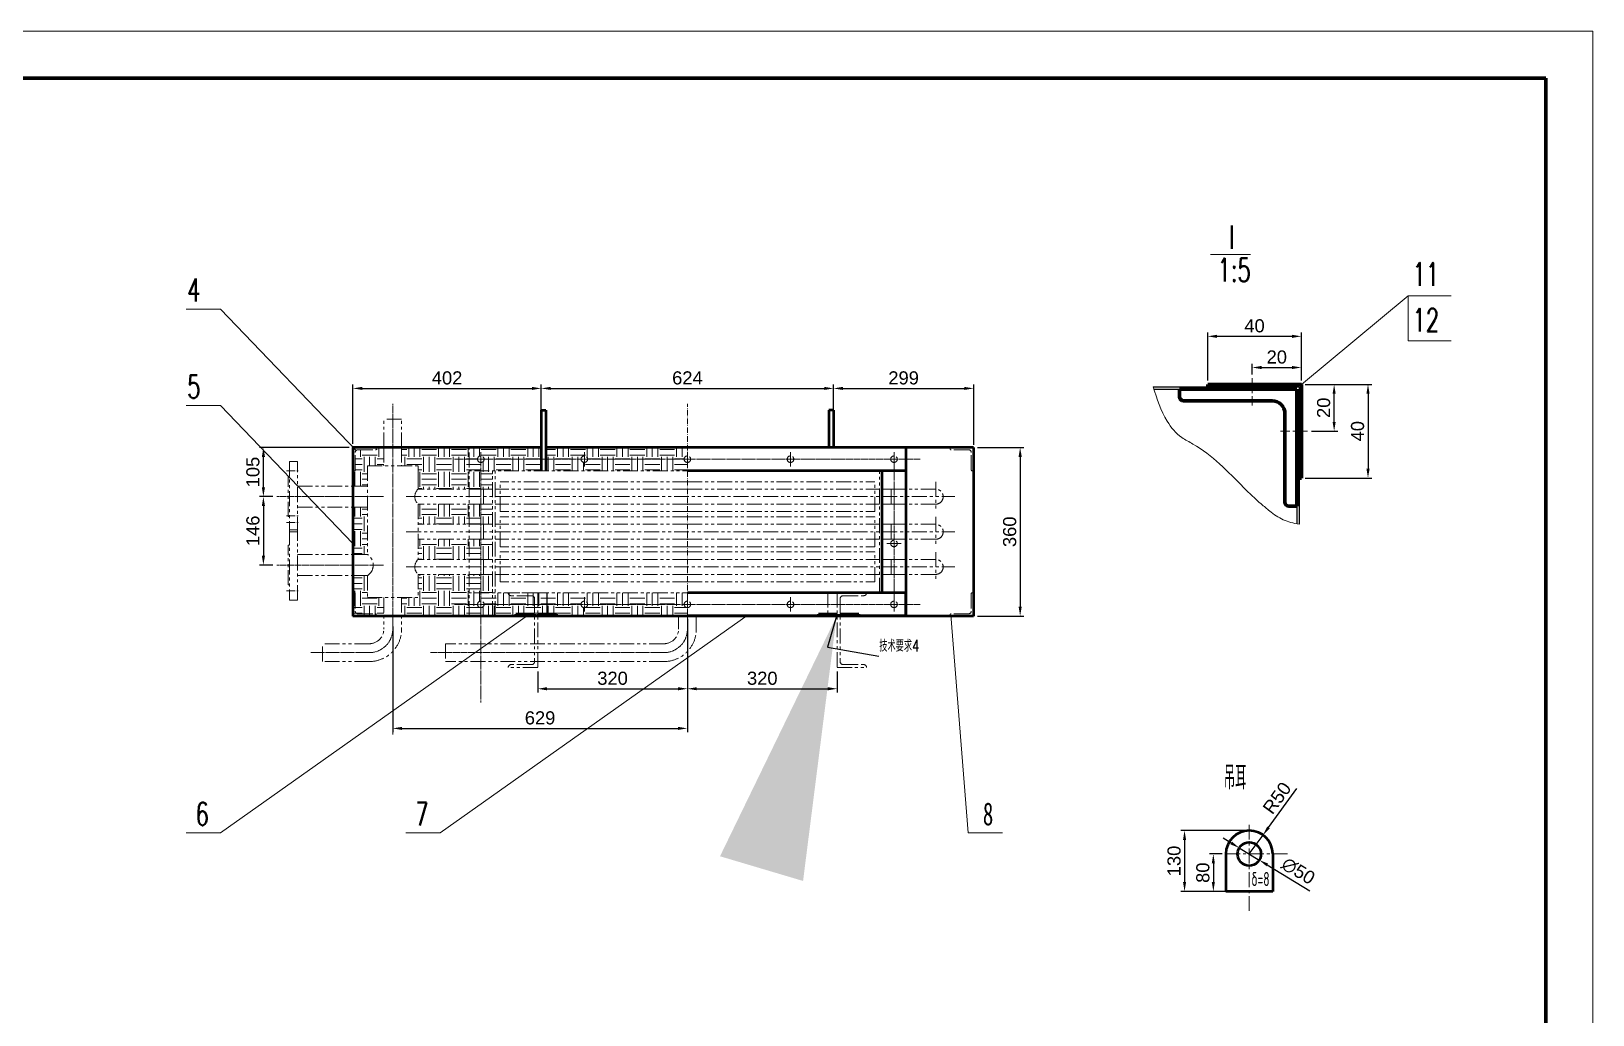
# Model space of a CAD drawing. Header units: millimetres. Extents: x 176693 to 196875, y 147562 to 159646.
# Drawn here: x 193542 to 196875, y 153319 to 155419 of the extents above; entities that cross this region are included whole.
import ezdxf

# ---------------------------------------------------------------- set-up
doc = ezdxf.new("R2010")
doc.units = ezdxf.units.MM
for name, pattern in [('ACAD_ISO10W100', [18.7, 12, -3, 0.7, -3]), ('AD_LTYPE1 0.20 mm', [16, 13, -1, 1, -1]), ('CENTER', [50.8, 31.75, -6.35, 6.35, -6.35]), ('CENTER2', [28.574999, 19.049999, -3.175, 3.175, -3.175]), ('PHANTOM', [63.5, 31.75, -6.35, 6.35, -6.35, 6.35, -6.35])]:
    doc.linetypes.add(name, pattern=pattern)
doc.layers.get('Defpoints').update_dxf_attribs({"lineweight": 18})
for name, color, linetype, lineweight in [('1轮廓实线层', 7, 'Continuous', 70), ('2细线层', 4, 'Continuous', 18), ('3中心线层', 1, 'CENTER', 18), ('6文字层', 3, 'Continuous', 18), ('7标注层', 4, 'Continuous', 18), ('9双点划线层', 6, 'PHANTOM', 18), ('CENTER1', 1, 'CENTER2', 18), ('CONTOUR', 7, 'Continuous', 50), ('draw', 7, 'Continuous', 18), ('中心线', 1, 'ACAD_ISO10W100', 18)]:
    doc.layers.add(name, color=color, linetype=linetype, lineweight=lineweight)
doc.styles.add('HC_TEXTSTYLE', font='isocp.shx', dxfattribs={"width": 0.667, "bigfont": 'gbcbig.shx'})
doc.styles.add('PC_TEXTSTYLE', font='txt.shx', dxfattribs={"width": 0.8, "bigfont": 'gbcbig.shx'})
doc.styles.get("Standard").update_dxf_attribs({"font": 'arial.ttf'})
doc.styles.add('TH_GBDIM', font='', dxfattribs={"width": 0.8})
doc.styles.get('TH_GBDIM').set_extended_font_data('宋体')
doc.dimstyles.new('HGCAD$0', dxfattribs={"dimtxt": 3.5, "dimasz": 2.5, "dimexe": 1, "dimexo": 1, "dimgap": 1, "dimtad": 1, "dimdec": 0, "dimdsep": 46, "dimtxsty": 'Standard', "dimcen": 0, "dimdle": 5, "dimadec": 0, "dimazin": 0, "dimtfac": 1, "dimtdec": 0, "dimtmove": 0, "dimatfit": 1, "dimfxl": 1, "dimtolj": 1, "dimarcsym": 0})
doc.dimstyles.new('HGCAD$3', dxfattribs={"dimtxt": 3.5, "dimasz": 2.5, "dimexe": 1, "dimexo": 1, "dimgap": 1, "dimtad": 1, "dimdec": 0, "dimdsep": 46, "dimtxsty": 'Standard', "dimcen": 0, "dimdle": 5, "dimadec": 1, "dimazin": 0, "dimtfac": 1, "dimtdec": 0, "dimtmove": 0, "dimatfit": 1, "dimfxl": 1, "dimtolj": 1, "dimarcsym": 0})
doc.dimstyles.new('HGCAD$4', dxfattribs={"dimtxt": 3.5, "dimasz": 2.5, "dimexe": 1, "dimexo": 1, "dimgap": 1, "dimtad": 1, "dimdec": 0, "dimdsep": 46, "dimtxsty": 'Standard', "dimcen": 0, "dimdle": 5, "dimadec": 1, "dimazin": 0, "dimtfac": 1, "dimtdec": 0, "dimtofl": 0, "dimtmove": 0, "dimatfit": 1, "dimfxl": 1, "dimtolj": 1, "dimarcsym": 0})
doc.dimstyles.new('TH_GBDIM', dxfattribs={"dimscale": 225, "dimtxt": 3.5, "dimasz": 2.5, "dimexe": 2, "dimexo": 0, "dimgap": 1.5, "dimtad": 1, "dimdec": 1, "dimdsep": 46, "dimtxsty": 'Standard', "dimblk": '_CAXARROW', "dimcen": 2.5, "dimdle": 5, "dimclrd": 4, "dimclre": 4, "dimclrt": 3, "dimadec": 0, "dimazin": 2, "dimtfac": 0.714286, "dimtdec": 1, "dimtmove": 2, "dimatfit": 3, "dimfxl": 1, "dimtolj": 1, "dimarcsym": 0})
pattern_1 = [(0, (248699.26, 186866.804), (31.75, 31.75), [31.75, -31.75]), (0, (248699.26, 186878.71), (31.75, 31.75), [31.75, -31.75]), (0, (248699.26, 186890.617), (31.75, 31.75), [31.75, -31.75]), (90, (248703.228, 186894.585), (-31.75, 31.75), [31.75, -31.75]), (90, (248715.134, 186894.585), (-31.75, 31.75), [31.75, -31.75]), (90, (248727.04, 186894.585), (-31.75, 31.75), [31.75, -31.75])]

# ---------------------------------------------------------------- blocks, each defined once
blk = doc.blocks.new('*D520')
at = {"color": 0, "lineweight": -2, "transparency": 16777216}
for p, q in [((196182.6, 153718.6), (196243, 153801.8)), ((196141.5, 153662), (196170.9, 153702.4))]:
    blk.add_line(p, q, dxfattribs=at)
at = {"color": 0, "transparency": 16777216}
blk.add_solid([(196179.9, 153720.6), (196185.3, 153716.7), (196170.9, 153702.4)], dxfattribs=at)
at = {"layer": 'Defpoints', "color": 0, "transparency": 16777216}
for p in [(196170.9, 153702.4), (196141.5, 153662)]:
    blk.add_point(p, dxfattribs=at)
at = {"color": 0, "lineweight": 18, "transparency": 16777216, "insert": (196200.7, 153781.4), "char_height": 28, "attachment_point": 5, "rotation": 54.0035}
blk.add_mtext('\\A1;R50', dxfattribs=at)
blk = doc.blocks.new('*D521')
at = {"color": 0, "lineweight": -2, "transparency": 16777216}
for p, q in [((196083.5, 153662), (196056.8, 153662)), ((196064.8, 153642), (196064.8, 153602)), ((196083.5, 153582), (196056.8, 153582))]:
    blk.add_line(p, q, dxfattribs=at)
at = {"color": 0, "transparency": 16777216}
for points in [[(196061.5, 153642), (196068.1, 153642), (196064.8, 153662)], [(196061.5, 153602), (196068.1, 153602), (196064.8, 153582)]]:
    blk.add_solid(points, dxfattribs=at)
at = {"layer": 'Defpoints', "color": 0, "transparency": 16777216}
for p in [(196091.5, 153662), (196064.8, 153582), (196091.5, 153582)]:
    blk.add_point(p, dxfattribs=at)
at = {"color": 0, "lineweight": 18, "transparency": 16777216, "insert": (196042.5, 153622), "char_height": 28, "attachment_point": 5, "rotation": 90}
blk.add_mtext('\\A1;80', dxfattribs=at)
blk = doc.blocks.new('*D522')
at = {"color": 0, "lineweight": -2, "transparency": 16777216}
for p, q in [((196133.5, 153712), (195995.3, 153712)), ((196003.3, 153692), (196003.3, 153602)), ((196133.5, 153582), (195995.3, 153582))]:
    blk.add_line(p, q, dxfattribs=at)
at = {"color": 0, "transparency": 16777216}
for points in [[(196000, 153692), (196006.6, 153692), (196003.3, 153712)], [(196000, 153602), (196006.6, 153602), (196003.3, 153582)]]:
    blk.add_solid(points, dxfattribs=at)
at = {"layer": 'Defpoints', "color": 0, "transparency": 16777216}
for p in [(196141.5, 153712), (196003.3, 153582), (196141.5, 153582)]:
    blk.add_point(p, dxfattribs=at)
at = {"color": 0, "lineweight": 18, "transparency": 16777216, "insert": (195981, 153647), "char_height": 28, "attachment_point": 5, "rotation": 90}
blk.add_mtext('\\A1;130', dxfattribs=at)
blk = doc.blocks.new('*D444')
at = {"color": 0, "lineweight": -2, "transparency": 16777216}
for p, q in [((196103, 153685.3), (196085.9, 153695.7)), ((196120.1, 153675), (196162.8, 153649)), ((196179.9, 153638.7), (196271, 153583.4))]:
    blk.add_line(p, q, dxfattribs=at)
at = {"color": 0, "transparency": 16777216}
for points in [[(196104.7, 153688.2), (196101.3, 153682.5), (196120.1, 153675)], [(196181.7, 153641.5), (196178.2, 153635.8), (196162.8, 153649)]]:
    blk.add_solid(points, dxfattribs=at)
at = {"layer": 'Defpoints', "color": 0, "transparency": 16777216}
for p in [(196120.1, 153675), (196162.8, 153649)]:
    blk.add_point(p, dxfattribs=at)
at = {"color": 0, "lineweight": 18, "transparency": 16777216, "insert": (196246, 153625.6), "char_height": 28, "attachment_point": 5, "rotation": 328.7614}
blk.add_mtext('\\A1;∅50', dxfattribs=at)
blk = doc.blocks.new('*D624')
at = {"color": 0, "lineweight": -2, "transparency": 16777216}
for p, q in [((196285, 154664.6), (196330.6, 154664.6)), ((196322.6, 154584.6), (196322.6, 154644.6)), ((196274, 154564.6), (196330.6, 154564.6))]:
    blk.add_line(p, q, dxfattribs=at)
at = {"color": 0, "transparency": 16777216}
for points in [[(196319.3, 154644.6), (196325.9, 154644.6), (196322.6, 154664.6)], [(196319.3, 154584.6), (196325.9, 154584.6), (196322.6, 154564.6)]]:
    blk.add_solid(points, dxfattribs=at)
at = {"layer": 'Defpoints', "color": 0, "transparency": 16777216}
for p in [(196277, 154664.6), (196322.6, 154664.6), (196266, 154564.6)]:
    blk.add_point(p, dxfattribs=at)
at = {"color": 0, "lineweight": 18, "transparency": 16777216, "insert": (196300.3, 154614.6), "char_height": 28, "attachment_point": 5, "rotation": 90}
blk.add_mtext('\\A1;20', dxfattribs=at)
blk = doc.blocks.new('*D625')
at = {"color": 0, "lineweight": -2, "transparency": 16777216}
for p, q in [((196147.7, 154685.9), (196147.7, 154708.6)), ((196167.7, 154700.6), (196232.7, 154700.6)), ((196252.7, 154685.9), (196252.7, 154708.6))]:
    blk.add_line(p, q, dxfattribs=at)
at = {"color": 0, "transparency": 16777216}
for points in [[(196167.7, 154704), (196167.7, 154697.3), (196147.7, 154700.6)], [(196232.7, 154704), (196232.7, 154697.3), (196252.7, 154700.6)]]:
    blk.add_solid(points, dxfattribs=at)
at = {"layer": 'Defpoints', "color": 0, "transparency": 16777216}
for p in [(196252.7, 154700.6), (196147.7, 154677.9), (196252.7, 154677.9)]:
    blk.add_point(p, dxfattribs=at)
at = {"color": 0, "lineweight": 18, "transparency": 16777216, "insert": (196200.2, 154722.9), "char_height": 28, "attachment_point": 5}
blk.add_mtext('\\A1;20', dxfattribs=at)
blk = doc.blocks.new('*D626')
at = {"color": 0, "lineweight": -2, "transparency": 16777216}
for p, q in [((196260.7, 154664.6), (196402.9, 154664.6)), ((196394.9, 154644.6), (196394.9, 154484.6)), ((196260.7, 154464.6), (196402.9, 154464.6))]:
    blk.add_line(p, q, dxfattribs=at)
at = {"color": 0, "transparency": 16777216}
for points in [[(196391.6, 154644.6), (196398.3, 154644.6), (196394.9, 154664.6)], [(196391.6, 154484.6), (196398.3, 154484.6), (196394.9, 154464.6)]]:
    blk.add_solid(points, dxfattribs=at)
at = {"layer": 'Defpoints', "color": 0, "transparency": 16777216}
for p in [(196252.7, 154664.6), (196252.7, 154464.6), (196394.9, 154464.6)]:
    blk.add_point(p, dxfattribs=at)
at = {"color": 0, "lineweight": 18, "transparency": 16777216, "insert": (196372.7, 154564.6), "char_height": 28, "attachment_point": 5, "rotation": 90}
blk.add_mtext('\\A1;40', dxfattribs=at)
blk = doc.blocks.new('*D627')
at = {"color": 0, "lineweight": -2, "transparency": 16777216}
for p, q in [((196052.7, 154672.6), (196052.7, 154775.2)), ((196072.7, 154767.2), (196232.7, 154767.2)), ((196252.7, 154672.6), (196252.7, 154775.2))]:
    blk.add_line(p, q, dxfattribs=at)
at = {"color": 0, "transparency": 16777216}
for points in [[(196072.7, 154770.5), (196072.7, 154763.8), (196052.7, 154767.2)], [(196232.7, 154770.5), (196232.7, 154763.8), (196252.7, 154767.2)]]:
    blk.add_solid(points, dxfattribs=at)
at = {"layer": 'Defpoints', "color": 0, "transparency": 16777216}
for p in [(196252.7, 154767.2), (196052.7, 154664.6), (196252.7, 154664.6)]:
    blk.add_point(p, dxfattribs=at)
at = {"color": 0, "lineweight": 18, "transparency": 16777216, "insert": (196152.7, 154789.5), "char_height": 28, "attachment_point": 5}
blk.add_mtext('\\A1;40', dxfattribs=at)
blk = doc.blocks.new('_CAXARROW')
blk.add_hatch(color=0).paths.add_polyline_path([(0, 0), (-1, 0.125), (-1, -0.125)], flags=0)
blk = doc.blocks.new('A$C374F7378')
at = {"layer": '9双点划线层'}
for p, q in [((45, 48.3), (45, 10.5)), ((50, 50), (46.7, 50)), ((50, 0), (50, 50)), ((0, 3.3), (0, 0)), ((0, 0), (50, 0)), ((0, 0), (50, 0)), ((39.5, 5), (1.7, 5))]:
    blk.add_line(p, q, dxfattribs=at)
for centre, radius, start, end in [((46.7, 48.3), 1.67, 90, 180), ((1.7, 3.3), 1.67, 90, 180), ((39.5, 10.5), 5.5, 270, 0)]:
    blk.add_arc(centre, radius, start, end, dxfattribs=at)
blk = doc.blocks.new('*D511')
at = {"color": 0, "lineweight": -2, "transparency": 16777216}
for p, q in [((194313.2, 154147.9), (194313.2, 153922.1)), ((194942.2, 154147.9), (194942.2, 153922.1)), ((194333.2, 153930.1), (194922.2, 153930.1))]:
    blk.add_line(p, q, dxfattribs=at)
at = {"color": 0, "transparency": 16777216}
for points in [[(194333.2, 153933.4), (194333.2, 153926.8), (194313.2, 153930.1)], [(194922.2, 153933.4), (194922.2, 153926.8), (194942.2, 153930.1)]]:
    blk.add_solid(points, dxfattribs=at)
at = {"layer": 'Defpoints', "color": 0, "transparency": 16777216}
for p in [(194313.2, 154155.9), (194942.2, 154155.9), (194942.2, 153930.1)]:
    blk.add_point(p, dxfattribs=at)
at = {"color": 0, "lineweight": 18, "transparency": 16777216, "insert": (194627.7, 153952.4), "char_height": 28, "attachment_point": 5}
blk.add_mtext('\\A1;629', dxfattribs=at)
blk = doc.blocks.new('*D628')
at = {"color": 0, "lineweight": -2, "transparency": 16777216}
for p, q in [((194942.2, 154133.9), (194942.2, 154006.7)), ((195261.8, 154051.9), (195261.8, 154006.7)), ((194962.2, 154014.7), (195241.8, 154014.7))]:
    blk.add_line(p, q, dxfattribs=at)
at = {"color": 0, "transparency": 16777216}
for points in [[(194962.2, 154018.1), (194962.2, 154011.4), (194942.2, 154014.7)], [(195241.8, 154018.1), (195241.8, 154011.4), (195261.8, 154014.7)]]:
    blk.add_solid(points, dxfattribs=at)
at = {"layer": 'Defpoints', "color": 0, "transparency": 16777216}
for p in [(194942.2, 154141.9), (195261.8, 154059.9), (195261.8, 154014.7)]:
    blk.add_point(p, dxfattribs=at)
at = {"color": 0, "lineweight": 18, "transparency": 16777216, "insert": (195102, 154037), "char_height": 28, "attachment_point": 5}
blk.add_mtext('\\A1;320', dxfattribs=at)
blk = doc.blocks.new('*D629')
at = {"color": 0, "lineweight": -2, "transparency": 16777216}
for p, q in [((194942.2, 154163.9), (194942.2, 154006.7)), ((194622.6, 154051.9), (194622.6, 154006.7)), ((194642.6, 154014.7), (194922.2, 154014.7))]:
    blk.add_line(p, q, dxfattribs=at)
at = {"color": 0, "transparency": 16777216}
for points in [[(194642.6, 154018.1), (194642.6, 154011.4), (194622.6, 154014.7)], [(194922.2, 154018.1), (194922.2, 154011.4), (194942.2, 154014.7)]]:
    blk.add_solid(points, dxfattribs=at)
at = {"layer": 'Defpoints', "color": 0, "transparency": 16777216}
for p in [(194942.2, 154171.9), (194622.6, 154059.9), (194942.2, 154014.7)]:
    blk.add_point(p, dxfattribs=at)
at = {"color": 0, "lineweight": 18, "transparency": 16777216, "insert": (194782.4, 154037), "char_height": 28, "attachment_point": 5}
blk.add_mtext('\\A1;320', dxfattribs=at)
blk = doc.blocks.new('*D630')
at = {"color": 0, "lineweight": -2, "transparency": 16777216}
for p, q in [((195561.2, 154529.9), (195660.4, 154529.9)), ((195652.4, 154509.9), (195652.4, 154189.9)), ((195561.2, 154169.9), (195660.4, 154169.9))]:
    blk.add_line(p, q, dxfattribs=at)
at = {"color": 0, "transparency": 16777216}
for points in [[(195649.1, 154509.9), (195655.8, 154509.9), (195652.4, 154529.9)], [(195649.1, 154189.9), (195655.8, 154189.9), (195652.4, 154169.9)]]:
    blk.add_solid(points, dxfattribs=at)
at = {"layer": 'Defpoints', "color": 0, "transparency": 16777216}
for p in [(195553.2, 154529.9), (195553.2, 154169.9), (195652.4, 154169.9)]:
    blk.add_point(p, dxfattribs=at)
at = {"color": 0, "lineweight": 18, "transparency": 16777216, "insert": (195630.1, 154349.9), "char_height": 28, "attachment_point": 5, "rotation": 90}
blk.add_mtext('\\A1;360', dxfattribs=at)
blk = doc.blocks.new('*D631')
at = {"color": 0, "lineweight": -2, "transparency": 16777216}
for p, q in [((194057.5, 154424.9), (194029.1, 154424.9)), ((194037.1, 154404.9), (194037.1, 154298.9)), ((194057.5, 154278.9), (194029.1, 154278.9))]:
    blk.add_line(p, q, dxfattribs=at)
at = {"color": 0, "transparency": 16777216}
for points in [[(194033.8, 154404.9), (194040.5, 154404.9), (194037.1, 154424.9)], [(194033.8, 154298.9), (194040.5, 154298.9), (194037.1, 154278.9)]]:
    blk.add_solid(points, dxfattribs=at)
at = {"layer": 'Defpoints', "color": 0, "transparency": 16777216}
for p in [(194065.5, 154424.9), (194037.1, 154278.9), (194065.5, 154278.9)]:
    blk.add_point(p, dxfattribs=at)
at = {"color": 0, "lineweight": 18, "transparency": 16777216, "insert": (194014.8, 154351.9), "char_height": 28, "attachment_point": 5, "rotation": 90}
blk.add_mtext('\\A1;146', dxfattribs=at)
blk = doc.blocks.new('*D632')
at = {"color": 0, "lineweight": -2, "transparency": 16777216}
for p, q in [((194220.2, 154529.9), (194029.1, 154529.9)), ((194037.1, 154444.9), (194037.1, 154509.9)), ((194057.5, 154424.9), (194029.1, 154424.9))]:
    blk.add_line(p, q, dxfattribs=at)
at = {"color": 0, "transparency": 16777216}
for points in [[(194033.8, 154509.9), (194040.5, 154509.9), (194037.1, 154529.9)], [(194033.8, 154444.9), (194040.5, 154444.9), (194037.1, 154424.9)]]:
    blk.add_solid(points, dxfattribs=at)
at = {"layer": 'Defpoints', "color": 0, "transparency": 16777216}
for p in [(194037.1, 154529.9), (194228.2, 154529.9), (194065.5, 154424.9)]:
    blk.add_point(p, dxfattribs=at)
at = {"color": 0, "lineweight": 18, "transparency": 16777216, "insert": (194014.8, 154477.4), "char_height": 28, "attachment_point": 5, "rotation": 90}
blk.add_mtext('\\A1;105', dxfattribs=at)
blk = doc.blocks.new('*D637')
at = {"color": 0, "lineweight": -2, "transparency": 16777216}
for p, q in [((195254.1, 154595.1), (195254.1, 154664)), ((195553.2, 154535.4), (195553.2, 154664)), ((195274.1, 154656), (195533.2, 154656))]:
    blk.add_line(p, q, dxfattribs=at)
at = {"color": 0, "transparency": 16777216}
for points in [[(195274.1, 154659.3), (195274.1, 154652.7), (195254.1, 154656)], [(195533.2, 154659.3), (195533.2, 154652.7), (195553.2, 154656)]]:
    blk.add_solid(points, dxfattribs=at)
at = {"layer": 'Defpoints', "color": 0, "transparency": 16777216}
for p in [(195553.2, 154656), (195254.1, 154587.1), (195553.2, 154527.4)]:
    blk.add_point(p, dxfattribs=at)
at = {"color": 0, "lineweight": 18, "transparency": 16777216, "insert": (195403.7, 154678.3), "char_height": 28, "attachment_point": 5}
blk.add_mtext('\\A1;299', dxfattribs=at)
blk = doc.blocks.new('*D638')
at = {"color": 0, "lineweight": -2, "transparency": 16777216}
for p, q in [((194630.2, 154617.9), (194630.2, 154664)), ((195254.1, 154617.9), (195254.1, 154664)), ((194650.2, 154656), (195234.1, 154656))]:
    blk.add_line(p, q, dxfattribs=at)
at = {"color": 0, "transparency": 16777216}
for points in [[(194650.2, 154659.3), (194650.2, 154652.7), (194630.2, 154656)], [(195234.1, 154659.3), (195234.1, 154652.7), (195254.1, 154656)]]:
    blk.add_solid(points, dxfattribs=at)
at = {"layer": 'Defpoints', "color": 0, "transparency": 16777216}
for p in [(195254.1, 154656), (194630.2, 154609.9), (195254.1, 154609.9)]:
    blk.add_point(p, dxfattribs=at)
at = {"color": 0, "lineweight": 18, "transparency": 16777216, "insert": (194942.2, 154678.3), "char_height": 28, "attachment_point": 5}
blk.add_mtext('\\A1;624', dxfattribs=at)
blk = doc.blocks.new('*D639')
at = {"color": 0, "lineweight": -2, "transparency": 16777216}
for p, q in [((194228.2, 154537.9), (194228.2, 154664)), ((194630.2, 154605.4), (194630.2, 154664)), ((194248.2, 154656), (194610.2, 154656))]:
    blk.add_line(p, q, dxfattribs=at)
at = {"color": 0, "transparency": 16777216}
for points in [[(194248.2, 154659.3), (194248.2, 154652.7), (194228.2, 154656)], [(194610.2, 154659.3), (194610.2, 154652.7), (194630.2, 154656)]]:
    blk.add_solid(points, dxfattribs=at)
at = {"layer": 'Defpoints', "color": 0, "transparency": 16777216}
for p in [(194630.2, 154656), (194630.2, 154597.4), (194228.2, 154529.9)]:
    blk.add_point(p, dxfattribs=at)
at = {"color": 0, "lineweight": 18, "transparency": 16777216, "insert": (194429.2, 154678.3), "char_height": 28, "attachment_point": 5}
blk.add_mtext('\\A1;402', dxfattribs=at)
blk = doc.blocks.new('A$C4DF506A4')
at = {"layer": '9双点划线层'}
for p, q in [((63, 160), (0, 160)), ((50, 153.5), (6.5, 153.5)), ((56.5, 147), (56.5, 13)), ((63, 160), (63, 0)), ((50, 6.5), (6.5, 6.5)), ((63, 0), (0, 0))]:
    blk.add_line(p, q, dxfattribs=at)
for centre, start, end in [((6.5, 160), 180, 270), ((50, 147), 0, 90), ((6.5, 0), 90, 180), ((50, 13), 270, 0)]:
    blk.add_arc(centre, 6.5, start, end, dxfattribs=at)

msp = doc.modelspace()

# ---------------------------------------------------------------- hatches: boundary and pattern name
at = {"layer": '2细线层'}
h = msp.add_hatch(dxfattribs=at)
h.set_pattern_fill('EARTH', color=256, scale=5, style=0)
h.set_pattern_definition(pattern_1)
h.paths.add_polyline_path([(194476.157, 154529.862), (194332.157, 154529.862), (194332.157, 154490.362), (194367.157, 154490.362), (194367.157, 154450.862), (194367.157, 154440.862), (194476.157, 154440.862)])
h.paths.add_polyline_path([(194294.157, 154529.862), (194278.157, 154529.862), (194278.157, 154526.529, -0.41421356), (194276.49, 154524.862), (194238.657, 154524.862, 0.41421356), (194233.157, 154519.362), (194233.157, 154481.529, -0.41421356), (194231.49, 154479.862), (194228.157, 154479.862), (194228.157, 154447.362), (194259.157, 154447.362), (194259.157, 154490.362), (194294.157, 154490.362)])
h = msp.add_hatch(dxfattribs=at)
h.set_pattern_fill('EARTH', color=256, scale=5, style=0)
h.set_pattern_definition(pattern_1)
h.paths.add_polyline_path([(194942.157, 154520.145), (194942.157, 154529.862), (194640.167, 154529.862), (194640.167, 154504.862), (194715.157, 154504.862, -1), (194729.157, 154504.862), (194935.157, 154504.862, -0.41421356), (194942.157, 154511.862)])
h.paths.add_polyline_path([(194942.157, 154497.862, -0.41421356), (194935.157, 154504.862), (194729.157, 154504.862, -1), (194715.157, 154504.862), (194640.167, 154504.862), (194640.167, 154479.862), (194942.157, 154479.862)])
h.paths.add_polyline_path([(194630.167, 154504.862), (194508.157, 154504.862, -0.41421356), (194501.157, 154497.862), (194501.157, 154479.862), (194630.167, 154479.862)])
h.paths.add_polyline_path([(194630.167, 154529.862), (194476.157, 154529.862), (194476.157, 154504.862), (194494.157, 154504.862, -1), (194508.157, 154504.862), (194630.167, 154504.862)])
h.paths.add_polyline_path([(194501.157, 154497.862, -0.41421356), (194494.157, 154504.862), (194476.157, 154504.862), (194476.157, 154479.862), (194501.157, 154479.862)])
h = msp.add_hatch(dxfattribs=at)
h.set_pattern_fill('EARTH', color=256, scale=5, style=0)
h.set_pattern_definition(pattern_1)
h.paths.add_polyline_path([(194501.157, 154479.862), (194476.157, 154479.862), (194476.157, 154440.862), (194501.157, 154440.862)])
h.paths.add_polyline_path([(194526.157, 154479.862), (194501.157, 154479.862), (194501.157, 154440.862), (194507.157, 154440.862), (194526.157, 154440.862)])
h.paths.add_polyline_path([(194526.157, 154408.862), (194507.157, 154408.862), (194501.157, 154408.862), (194501.157, 154365.862), (194507.157, 154365.862), (194526.157, 154365.862)])
h.paths.add_polyline_path([(194501.157, 154408.862), (194476.157, 154408.862), (194476.157, 154365.862), (194501.157, 154365.862)])
h.paths.add_polyline_path([(194476.157, 154408.862), (194367.157, 154408.862), (194367.157, 154365.862), (194476.157, 154365.862)])
h.paths.add_polyline_path([(194476.157, 154333.862), (194367.157, 154333.862), (194367.157, 154290.862), (194476.157, 154290.862)])
h.paths.add_polyline_path([(194501.157, 154333.862), (194476.157, 154333.862), (194476.157, 154290.862), (194501.157, 154290.862)])
h.paths.add_polyline_path([(194526.157, 154333.862), (194501.157, 154333.862), (194501.157, 154290.862), (194507.157, 154290.862), (194526.157, 154290.862)])
h.paths.add_polyline_path([(194526.157, 154258.862), (194507.157, 154258.862), (194501.157, 154258.862), (194501.157, 154219.862), (194526.157, 154219.862)])
h.paths.add_polyline_path([(194501.157, 154258.862), (194476.157, 154258.862), (194476.157, 154219.862), (194501.157, 154219.862)])
h.paths.add_polyline_path([(194476.157, 154258.862), (194367.157, 154258.862), (194367.157, 154209.362), (194332.157, 154209.362), (194332.157, 154169.862), (194476.157, 154169.862)])
h.paths.add_polyline_path([(194259.157, 154256.362), (194228.157, 154256.362), (194228.157, 154176.976), (194234.99, 154169.862), (194278.157, 154169.862), (194278.157, 154173.196, 0.41421383), (194276.49, 154174.862, -0.41421383), (194278.157, 154173.196), (194278.157, 154169.862), (194294.157, 154169.862), (194294.157, 154209.362), (194259.157, 154209.362)])
h.paths.add_polyline_path([(194233.157, 154180.362, 0.41421194), (194238.657, 154174.862, 0.00000138), (194238.657, 154174.862, -0.41421356), (194233.157, 154180.362), (194233.157, 154218.196, 0.41421356), (194231.49, 154219.862, -0.41421356), (194233.157, 154218.196)], flags=16)
h.paths.add_polyline_path([(194259.157, 154402.362), (194228.157, 154402.362), (194228.157, 154301.362), (194259.157, 154301.362)])
h = msp.add_hatch(dxfattribs=at)
h.set_pattern_fill('EARTH', color=256, scale=5, style=0)
h.set_pattern_definition(pattern_1)
h.paths.add_polyline_path([(194942.157, 154219.862), (194642.157, 154219.862), (194642.157, 154194.862), (194715.157, 154194.862, -1), (194729.157, 154194.862), (194935.157, 154194.862, -0.41421356), (194942.157, 154201.862)])
h.paths.add_polyline_path([(194935.157, 154194.862), (194729.157, 154194.862, -1), (194715.157, 154194.862), (194642.157, 154194.862), (194642.157, 154171.862), (194942.157, 154171.862), (194942.157, 154187.862, -0.41421356)])
h.paths.add_polyline_path([(194642.157, 154194.862), (194508.157, 154194.862, -1), (194494.157, 154194.862), (194476.157, 154194.862), (194476.157, 154169.862), (194923.157, 154169.862), (194923.157, 154171.862), (194642.157, 154171.862)])
h.paths.add_polyline_path([(194642.157, 154219.862), (194501.157, 154219.862), (194501.157, 154210.145), (194501.157, 154201.862, -0.41421356), (194508.157, 154194.862), (194642.157, 154194.862)])
h.paths.add_polyline_path([(194501.157, 154210.145), (194501.157, 154219.862), (194476.157, 154219.862), (194476.157, 154194.862), (194494.157, 154194.862, -0.41421356), (194501.157, 154201.862)])

# ---------------------------------------------------------------- linework, layer by layer
for p, q in [((195936.518, 154659.594), (196247.704, 154659.594)), ((196247.704, 154659.594), (196247.704, 154365.99)), ((195938.073, 154654.594), (196192.704, 154654.594)), ((196242.704, 154604.594), (196242.704, 154367.007))]:
    msp.add_line(p, q)
at = {"color": 1, "linetype": 'AD_LTYPE1 0.20 mm', "lineweight": 18}
for p, q in [((194313.157, 153916.862), (194313.157, 154622.789)), ((195439.032, 154504.862), (194445.282, 154504.862)), ((194501.157, 154518.008), (194501.157, 153985.145)), ((195383.157, 154489.58), (195383.157, 154179.58)), ((194293.799, 154424.862), (194065.456, 154424.862)), ((194293.799, 154278.862), (194065.456, 154278.862)), ((195439.032, 154194.862), (194445.282, 154194.862)), ((194501.157, 154179.58), (194501.157, 154210.145)), ((194722.157, 154179.58), (194722.157, 154210.145)), ((194942.157, 154169.862), (194942.157, 154219.862)), ((195162.157, 154179.58), (195162.157, 154210.145)), ((194942.157, 154171.862), (194942.157, 154141.862)), ((194263.157, 154091.862), (194138.393, 154091.862)), ((194792.157, 154091.862), (194393.724, 154091.862)), ((194892.157, 154091.862), (194792.157, 154091.862))]:
    msp.add_line(p, q, dxfattribs=at)
at = {"color": 2}
for p, q in [((194642.157, 154219.862), (194642.157, 154171.862)), ((195408.157, 154171.862), (194942.157, 154171.862))]:
    msp.add_line(p, q, dxfattribs=at)
at = {"lineweight": 50}
for p, q in [((196091.469, 153661.992), (196091.469, 153581.992)), ((196191.469, 153661.992), (196191.469, 153581.992)), ((196191.469, 153581.992), (196091.469, 153581.992))]:
    msp.add_line(p, q, dxfattribs=at)
msp.add_circle((196141.469, 153661.992), 25, dxfattribs=at)
at = {"color": 1, "linetype": 'AD_LTYPE1 0.20 mm', "lineweight": 18}
for centre in [(194263.157, 154141.862), (194892.157, 154141.862)]:
    msp.add_arc(centre, 50, 270, 0, dxfattribs=at)
at = {"lineweight": 50}
msp.add_arc((196141.469, 153661.992), 50, 0, 180, dxfattribs=at)
at = {"layer": '1轮廓实线层'}
for p, q in [((191184.672, 155318.636), (196774.672, 155318.636)), ((196774.672, 155318.636), (196774.672, 151318.636)), ((196052.704, 154664.594), (196252.704, 154664.594)), ((196052.704, 154664.594), (196052.704, 154659.594)), ((196252.704, 154664.594), (196252.704, 154464.594)), ((195992.704, 154654.594), (196242.704, 154654.594)), ((195992.704, 154654.594), (195992.704, 154637.927)), ((196190.204, 154629.594), (196001.037, 154629.594)), ((196242.704, 154654.594), (196242.704, 154404.594)), ((196217.704, 154412.927), (196217.704, 154602.094)), ((196247.704, 154464.594), (196252.704, 154464.594)), ((196242.704, 154404.594), (196226.037, 154404.594))]:
    msp.add_line(p, q, dxfattribs=at)
for centre, radius, start, end in [((196001.037, 154637.927), 8.333, 180, 270), ((196190.204, 154602.094), 27.5, 0, 90), ((196226.037, 154412.927), 8.333, 180, 270)]:
    msp.add_arc(centre, radius, start, end, dxfattribs=at)
at = {"layer": '2细线层'}
for p, q in [((190934.672, 155418.636), (196874.672, 155418.636)), ((196874.672, 155418.636), (196874.672, 151218.636)), ((196058.587, 154941.98), (196143.894, 154941.98))]:
    msp.add_line(p, q, dxfattribs=at)
msp.add_spline([(195936.518, 154659.594), (195966.336, 154585.823), (195997.323, 154551.328), (196021.294, 154537.296), (196129.457, 154444.335), (196166.875, 154409.255), (196185.129, 154394.253), (196213.96, 154375.425), (196247.704, 154365.99)], degree=3, dxfattribs=at)
at = {"layer": '3中心线层'}
for p, q in [((196147.704, 154677.856), (196147.704, 154619.766)), ((196265.967, 154564.594), (196207.877, 154564.594)), ((196141.469, 153540.332), (196141.469, 153729.197)), ((196223.368, 153661.992), (196059.569, 153661.992))]:
    msp.add_line(p, q, dxfattribs=at)
at = {"layer": '7标注层'}
for p, q in [((196252.704, 154664.594), (196480.797, 154853.759)), ((196480.797, 154853.759), (196480.797, 154757.499)), ((196480.797, 154853.759), (196572.607, 154853.759)), ((196480.797, 154757.499), (196572.607, 154757.499))]:
    msp.add_line(p, q, dxfattribs=at)
at = {"layer": '7标注层', "extrusion": (0, 1, 0)}
for points, elevation in [([(-193945.229, 0), (-193871.996, 0)], 154825.22), ([(-193945.229, 0), (-193871.996, 0)], 154619.258), ([(-193945.229, 0), (-193871.996, 0)], 153707.022), ([(-194414.146, 0), (-194340.913, 0)], 153707.022), ([(-195615.019, 0), (-195541.786, 0)], 153707.022)]:
    msp.add_lwpolyline(points, dxfattribs=dict(at, elevation=elevation))
at = {"layer": '7标注层'}
for points in [[(194235.286, 154523.252), (193945.229, 154825.22)], [(194228.157, 154324.712), (193945.229, 154619.258)], [(194603.219, 154172.29), (193945.229, 153707.022)], [(195072.137, 154172.29), (194414.146, 153707.022)], [(195504.654, 154172.29), (195541.786, 153707.022)]]:
    msp.add_lwpolyline(points, dxfattribs=at)
at = {"layer": '9双点划线层'}
for p, q in [((194294.157, 154529.862), (194294.157, 154590.362)), ((194332.157, 154590.362), (194294.157, 154590.362)), ((194332.157, 154529.862), (194332.157, 154590.362)), ((194294.157, 154529.862), (194294.157, 154490.362)), ((194332.157, 154529.862), (194332.157, 154490.362)), ((194476.157, 154169.862), (194476.157, 154529.862)), ((194093.157, 154499.862), (194093.157, 154349.862)), ((194110.157, 154499.862), (194093.157, 154499.862)), ((194110.157, 154349.862), (194110.157, 154499.862)), ((194501.157, 154520.145), (194501.157, 154489.58)), ((194722.157, 154520.145), (194722.157, 154489.58)), ((194942.157, 154520.145), (194942.157, 154489.58)), ((195162.157, 154520.145), (195162.157, 154489.58)), ((195383.157, 154520.145), (195383.157, 154489.58)), ((194090.157, 154467.362), (194093.157, 154467.362)), ((194090.157, 154382.362), (194090.157, 154467.362)), ((194259.157, 154490.362), (194259.157, 154301.362)), ((194259.157, 154490.362), (194367.157, 154490.362)), ((194367.157, 154490.362), (194367.157, 154450.862)), ((194367.157, 154458.862), (194367.157, 154440.862)), ((195408.157, 154479.862), (194476.157, 154479.862)), ((194526.157, 154169.862), (194526.157, 154479.862)), ((194532.157, 154169.862), (194532.157, 154479.862)), ((195352.157, 154219.862), (195352.157, 154479.862)), ((194110.157, 154447.362), (194228.157, 154447.362)), ((194228.157, 154447.362), (194259.157, 154447.362)), ((194342.054, 154424.862), (195513.157, 154424.862)), ((194507.157, 154440.862), (194367.157, 154440.862)), ((194507.157, 154408.862), (194507.157, 154440.862)), ((194526.157, 154440.862), (194507.157, 154440.862)), ((194942.157, 154440.862), (194532.157, 154440.862)), ((194942.157, 154456.862), (194542.157, 154456.862)), ((194542.157, 154392.862), (194542.157, 154456.862)), ((194942.157, 154456.862), (195342.157, 154456.862)), ((194942.157, 154440.862), (195352.157, 154440.862)), ((195342.157, 154392.862), (195342.157, 154456.862)), ((195358.157, 154440.862), (195377.157, 154440.862)), ((195377.157, 154408.862), (195377.157, 154440.862)), ((195377.157, 154440.862), (195472.157, 154440.862)), ((195472.157, 154456.473), (195472.157, 154393.252)), ((194110.157, 154402.362), (194228.157, 154402.362)), ((194228.157, 154402.362), (194259.157, 154402.362)), ((194507.157, 154408.862), (194367.157, 154408.862)), ((194367.157, 154408.862), (194367.157, 154290.862)), ((194526.157, 154408.862), (194507.157, 154408.862)), ((194942.157, 154408.862), (194532.157, 154408.862)), ((194942.157, 154392.862), (194542.157, 154392.862)), ((194942.157, 154408.862), (195352.157, 154408.862)), ((194942.157, 154392.862), (195342.157, 154392.862)), ((195358.157, 154408.862), (195377.157, 154408.862)), ((195377.157, 154408.862), (195472.157, 154408.862)), ((194093.157, 154382.362), (194090.157, 154382.362)), ((194507.157, 154365.862), (194367.157, 154365.862)), ((194526.157, 154365.862), (194482.157, 154365.862)), ((194507.157, 154333.862), (194507.157, 154365.862)), ((194507.157, 154333.862), (194507.157, 154365.862)), ((194507.157, 154365.862), (194507.157, 154333.862)), ((194507.157, 154365.862), (194507.157, 154333.862)), ((194942.157, 154365.862), (194532.157, 154365.862)), ((194942.157, 154381.862), (194542.157, 154381.862)), ((194542.157, 154317.862), (194542.157, 154381.862)), ((194942.157, 154381.862), (195342.157, 154381.862)), ((194942.157, 154365.862), (195352.157, 154365.862)), ((195342.157, 154317.862), (195342.157, 154381.862)), ((195358.157, 154365.862), (195377.157, 154365.862)), ((195377.157, 154365.862), (195472.157, 154365.862)), ((195377.157, 154333.862), (195377.157, 154365.862)), ((195472.157, 154381.473), (195472.157, 154318.252)), ((194110.157, 154353.862), (194093.157, 154353.862)), ((194093.157, 154353.862), (194093.157, 154203.862)), ((194093.157, 154349.862), (194110.157, 154349.862)), ((194110.157, 154203.862), (194110.157, 154353.862)), ((194342.054, 154349.862), (195513.157, 154349.862)), ((194507.157, 154333.862), (194367.157, 154333.862)), ((194526.157, 154333.862), (194482.157, 154333.862)), ((194942.157, 154333.862), (194532.157, 154333.862)), ((194942.157, 154333.862), (195352.157, 154333.862)), ((195358.157, 154333.862), (195377.157, 154333.862)), ((195367.874, 154324.862), (195398.439, 154324.862)), ((195377.157, 154333.862), (195472.157, 154333.862)), ((194090.157, 154236.362), (194090.157, 154321.362)), ((194090.157, 154321.362), (194093.157, 154321.362)), ((194110.157, 154301.362), (194228.157, 154301.362)), ((194228.157, 154301.362), (194259.157, 154301.362)), ((194507.157, 154290.862), (194367.157, 154290.862)), ((194526.157, 154290.862), (194507.157, 154290.862)), ((194507.157, 154258.862), (194507.157, 154290.862)), ((194942.157, 154290.862), (194532.157, 154290.862)), ((194942.157, 154317.862), (194542.157, 154317.862)), ((194542.157, 154242.862), (194542.157, 154306.862)), ((194942.157, 154306.862), (194542.157, 154306.862)), ((194942.157, 154317.862), (195342.157, 154317.862)), ((194942.157, 154306.862), (195342.157, 154306.862)), ((194942.157, 154290.862), (195352.157, 154290.862)), ((195342.157, 154242.862), (195342.157, 154306.862)), ((195358.157, 154290.862), (195377.157, 154290.862)), ((195377.157, 154290.862), (195472.197, 154290.862)), ((195377.157, 154258.862), (195377.157, 154290.862)), ((195472.157, 154306.473), (195472.157, 154243.252)), ((194342.054, 154274.862), (195513.157, 154274.862)), ((194507.157, 154258.862), (194367.157, 154258.862)), ((194367.157, 154258.862), (194367.157, 154209.362)), ((194367.157, 154258.862), (194367.157, 154209.362)), ((194526.157, 154258.862), (194507.157, 154258.862)), ((194942.157, 154258.862), (194532.157, 154258.862)), ((194942.157, 154258.862), (195352.157, 154258.862)), ((195358.157, 154258.862), (195377.157, 154258.862)), ((195377.157, 154258.862), (195472.197, 154258.862)), ((194093.157, 154236.362), (194090.157, 154236.362)), ((194110.157, 154256.362), (194228.157, 154256.362)), ((194228.157, 154256.362), (194259.157, 154256.362)), ((194259.157, 154256.362), (194259.157, 154209.362)), ((194942.157, 154242.862), (194542.157, 154242.862)), ((194942.157, 154242.862), (195342.157, 154242.862)), ((194093.157, 154203.862), (194110.157, 154203.862)), ((194259.157, 154209.362), (194367.157, 154209.362)), ((194294.157, 154209.362), (194294.157, 154141.862)), ((194332.157, 154209.362), (194332.157, 154141.862)), ((195408.157, 154219.862), (194476.157, 154219.862)), ((195242.157, 154219.862), (195242.157, 154171.862)), ((195383.157, 154179.58), (195383.157, 154210.145)), ((194923.157, 154169.862), (194923.157, 154141.862)), ((194961.157, 154169.862), (194961.157, 154141.862)), ((194263.157, 154110.862), (194163.157, 154110.862)), ((194163.157, 154072.862), (194163.157, 154110.862)), ((194263.157, 154110.862), (194163.157, 154110.862)), ((194426.157, 154110.862), (194426.157, 154072.862)), ((194892.157, 154110.862), (194426.157, 154110.862)), ((194263.157, 154072.862), (194163.157, 154072.862)), ((194892.157, 154072.862), (194426.157, 154072.862))]:
    msp.add_line(p, q, dxfattribs=at)
for centre in [(194501.157, 154504.862), (194722.157, 154504.862), (194942.157, 154504.862), (195162.157, 154504.862), (195383.157, 154504.862), (195383.157, 154324.862), (194501.157, 154194.862), (194722.157, 154194.862), (194942.157, 154194.862), (195162.157, 154194.862), (195383.157, 154194.862)]:
    msp.add_circle(centre, 7, dxfattribs=at)
for centre, radius, start, end in [((194382.733, 154424.862), 22.33, 134.231011, 225.768989), ((195472.157, 154424.862), 16, 270, 90), ((195472.157, 154349.862), 16, 270, 90), ((194244.871, 154278.862), 26.652, 302.412734, 57.587266), ((194382.733, 154274.862), 22.33, 134.231011, 225.768989), ((195472.157, 154274.862), 16, 270, 90), ((194263.157, 154141.862), 69, 270, 0), ((194263.157, 154141.862), 31, 270, 0), ((194892.157, 154141.862), 31, 270, 0), ((194892.157, 154141.862), 69, 270, 0)]:
    msp.add_arc(centre, radius, start, end, dxfattribs=at)
at = {"layer": 'CENTER1'}
for p, q in [((194086.157, 154479.862), (194114.157, 154479.862)), ((194086.157, 154383.862), (194114.157, 154383.862)), ((194086.157, 154369.862), (194114.157, 154369.862)), ((194086.157, 154223.862), (194114.157, 154223.862))]:
    msp.add_line(p, q, dxfattribs=at)
at = {"layer": 'CONTOUR', "lineweight": 50}
for p, q in [((194630.167, 154609.862), (194640.167, 154609.862)), ((194630.167, 154609.862), (194630.167, 154479.862)), ((194640.167, 154609.862), (194640.167, 154479.862)), ((195244.146, 154609.862), (195244.146, 154529.862)), ((195254.146, 154609.862), (195244.146, 154609.862)), ((195254.146, 154609.862), (195254.146, 154529.862)), ((194228.157, 154529.862), (194228.157, 154169.862)), ((194630.167, 154529.862), (194228.157, 154529.862)), ((194530.167, 154529.862), (194476.157, 154529.862)), ((195553.157, 154529.862), (194640.167, 154529.862)), ((195408.157, 154529.862), (195408.157, 154479.862)), ((195553.157, 154529.862), (195553.157, 154169.862)), ((195408.157, 154479.862), (194942.157, 154479.862)), ((195358.157, 154219.862), (195358.157, 154479.862)), ((195408.157, 154479.862), (195408.157, 154171.862)), ((195408.157, 154219.862), (194942.157, 154219.862)), ((195408.157, 154169.862), (195408.157, 154219.862)), ((195553.157, 154169.862), (194228.157, 154169.862)), ((195408.157, 154169.862), (194476.157, 154169.862)), ((194576.062, 154169.862), (194576.062, 154173.862)), ((194616.062, 154173.862), (194576.062, 154173.862)), ((194616.062, 154173.862), (194616.062, 154169.862)), ((194662.562, 154173.862), (194622.562, 154173.862)), ((194622.562, 154169.862), (194622.562, 154173.862)), ((194662.562, 154173.862), (194662.562, 154169.862)), ((195261.751, 154173.862), (195221.751, 154173.862)), ((195221.751, 154169.862), (195221.751, 154173.862)), ((195261.751, 154173.862), (195261.751, 154169.862)), ((195268.251, 154169.862), (195268.251, 154173.862)), ((195308.251, 154173.862), (195268.251, 154173.862)), ((195308.251, 154173.862), (195308.251, 154169.862))]:
    msp.add_line(p, q, dxfattribs=at)
at = {"layer": '中心线'}
msp.add_line((194942.157, 153999.862), (194942.157, 154622.789), dxfattribs=at)

# ---------------------------------------------------------------- block references
at = {"layer": '9双点划线层', "rotation": 180}
msp.add_blockref('A$C374F7378', (194278.157, 154529.863), dxfattribs=at)
at = {"layer": '9双点划线层', "xscale": -1, "rotation": 180}
msp.add_blockref('A$C374F7378', (195503.156, 154529.863), dxfattribs=at)
at = {"layer": '9双点划线层', "xscale": -1}
msp.add_blockref('A$C374F7378', (194278.157, 154169.862), dxfattribs=at)
at = {"layer": '9双点划线层'}
msp.add_blockref('A$C374F7378', (195503.156, 154169.862), dxfattribs=at)
at = {"layer": 'draw'}
msp.add_blockref('A$C4DF506A4', (194559.562, 154059.863), dxfattribs=at)
at = {"layer": 'draw', "xscale": -1}
msp.add_blockref('A$C4DF506A4', (195324.751, 154059.863), dxfattribs=at)

# ---------------------------------------------------------------- texts
at = {"layer": '6文字层'}
for s, height, style, width, p in [('I', 50, 'PC_TEXTSTYLE', 0.667, (196098.386, 154954.164)), ('1:5', 50, 'PC_TEXTSTYLE', 0.667, (196073.512, 154883.965)), ('技术要求4', 25, 'PC_TEXTSTYLE', 0.7, (195351.778, 154094.04)), ('吊耳', 50, 'PC_TEXTSTYLE', 0.667, (196087.302, 153800.199)), ('δ=8', 30, 'HC_TEXTSTYLE', 0.667, (196145.992, 153593.457))]:
    msp.add_text(s, height=height, dxfattribs=dict(at, style=style, width=width)).set_placement(p)
at = {"layer": '7标注层', "color": 11, "char_height": 49, "width": 65.66, "attachment_point": 3, "style": 'TH_GBDIM'}
for s, insert in [('\\W0.67;{\\Fromans.shx,gbcbig.shx|c134;11}', (196546.408, 154924.201)), ('\\W0.67;{\\Fromans.shx,gbcbig.shx|c134;4}', (193902.844, 154890.319)), ('\\W0.67;{\\Fromans.shx,gbcbig.shx|c134;12}', (196546.408, 154826.416)), ('\\W0.67;{\\Fromans.shx,gbcbig.shx|c134;5}', (193902.844, 154684.357)), ('\\W0.67;{\\Fromans.shx,gbcbig.shx|c134;6}', (193920.743, 153772.121)), ('\\W0.67;{\\Fromans.shx,gbcbig.shx|c134;7}', (194389.661, 153772.121)), ('\\W0.67;8', (195595.138, 153772.121))]:
    msp.add_mtext(s, dxfattribs=dict(at, insert=insert))

# ---------------------------------------------------------------- dimensions: what is measured, and where the dimension line sits
at = {"color": 3, "lineweight": 18}
for base, p1, p2, text, picture, middle in [((196252.704, 154767.176), (196052.704, 154664.594), (196252.704, 154664.594), '40', '*D627', (196152.704, 154789.472)), ((196252.704, 154700.617), (196147.704, 154677.856), (196252.704, 154677.856), '20', '*D625', (196200.204, 154722.913))]:
    dim = msp.add_linear_dim(base=base, p1=p1, p2=p2, text=text, dimstyle='HGCAD$0', override={"dimscale": 8, "dimsah": 1}, dxfattribs=at)
    dim.commit()
    dim.dimension.update_dxf_attribs({"geometry": picture, "text_midpoint": middle})
for base, p1, p2, picture, middle in [((194630.167, 154656.016), (194228.157, 154529.862), (194630.167, 154597.448), '*D639', (194429.162, 154678.312)), ((195254.146, 154656.016), (194630.167, 154609.862), (195254.146, 154609.862), '*D638', (194942.157, 154678.312)), ((195553.157, 154656.016), (195254.146, 154587.066), (195553.157, 154527.43), '*D637', (195403.651, 154678.312)), ((194942.157, 154014.723), (194622.562, 154059.862), (194942.157, 154171.862), '*D629', (194782.359, 154037.028)), ((194942.157, 153930.107), (194313.157, 154155.862), (194942.157, 154155.862), '*D511', (194627.657, 153952.403)), ((195261.751, 154014.723), (194942.157, 154141.862), (195261.751, 154059.862), '*D628', (195101.954, 154037.028))]:
    dim = msp.add_linear_dim(base=base, p1=p1, p2=p2, dimstyle='HGCAD$0', override={"dimscale": 8, "dimsah": 1}, dxfattribs=at)
    dim.commit()
    dim.dimension.update_dxf_attribs({"geometry": picture, "text_midpoint": middle})
for base, p1, p2, text, picture, middle in [((196394.947, 154464.594), (196252.704, 154664.594), (196252.704, 154464.594), '40', '*D626', (196372.651, 154564.594)), ((196322.617, 154664.594), (196265.967, 154564.594), (196277.022, 154664.594), '20', '*D624', (196300.321, 154614.594))]:
    dim = msp.add_linear_dim(base=base, p1=p1, p2=p2, angle=90, text=text, dimstyle='HGCAD$0', override={"dimscale": 8, "dimsah": 1}, dxfattribs=at)
    dim.commit()
    dim.dimension.update_dxf_attribs({"geometry": picture, "text_midpoint": middle})
for base, p1, p2, picture, middle in [((194037.141, 154529.862), (194065.456, 154424.862), (194228.157, 154529.862), '*D632', (194014.845, 154477.362)), ((195652.422, 154169.862), (195553.157, 154529.862), (195553.157, 154169.862), '*D630', (195630.116, 154349.862)), ((194037.141, 154278.862), (194065.456, 154424.862), (194065.456, 154278.862), '*D631', (194014.845, 154351.862)), ((196003.315, 153581.992), (196141.469, 153711.992), (196141.469, 153581.992), '*D522', (195981.009, 153646.992)), ((196064.794, 153581.992), (196091.469, 153661.992), (196091.469, 153581.992), '*D521', (196042.498, 153621.992))]:
    dim = msp.add_linear_dim(base=base, p1=p1, p2=p2, angle=90, dimstyle='HGCAD$0', override={"dimscale": 8, "dimsah": 1}, dxfattribs=at)
    dim.commit()
    dim.dimension.update_dxf_attribs({"geometry": picture, "text_midpoint": middle})
dim = msp.add_radius_dim(center=(196141.469, 153661.992), mpoint=(196170.856, 153702.444), dimstyle='HGCAD$4', override={"dimscale": 8, "dimsah": 1, "dimadec": 0, "dimtofl": 1}, dxfattribs=at)
dim.commit()
dim.dimension.update_dxf_attribs({"geometry": '*D520', "text_midpoint": (196200.662, 153781.409)})
dim = msp.add_diameter_dim_2p(p1=(196120.093, 153674.957), p2=(196162.844, 153649.026), dimstyle='HGCAD$3', override={"dimscale": 8, "dimsah": 1, "dimadec": 0}, dxfattribs=at)
dim.commit()
dim.dimension.update_dxf_attribs({"geometry": '*D444', "text_midpoint": (196245.983, 153625.592)})

# ---------------------------------------------------------------- leaders
msp.add_leader([(195260.751, 154169.862), (195240.968, 154103.342), (195350.533, 154084.055)], dimstyle='TH_GBDIM', override={"dimgap": 1.5, "dimtad": 0})

doc.saveas('drawing.dxf')
